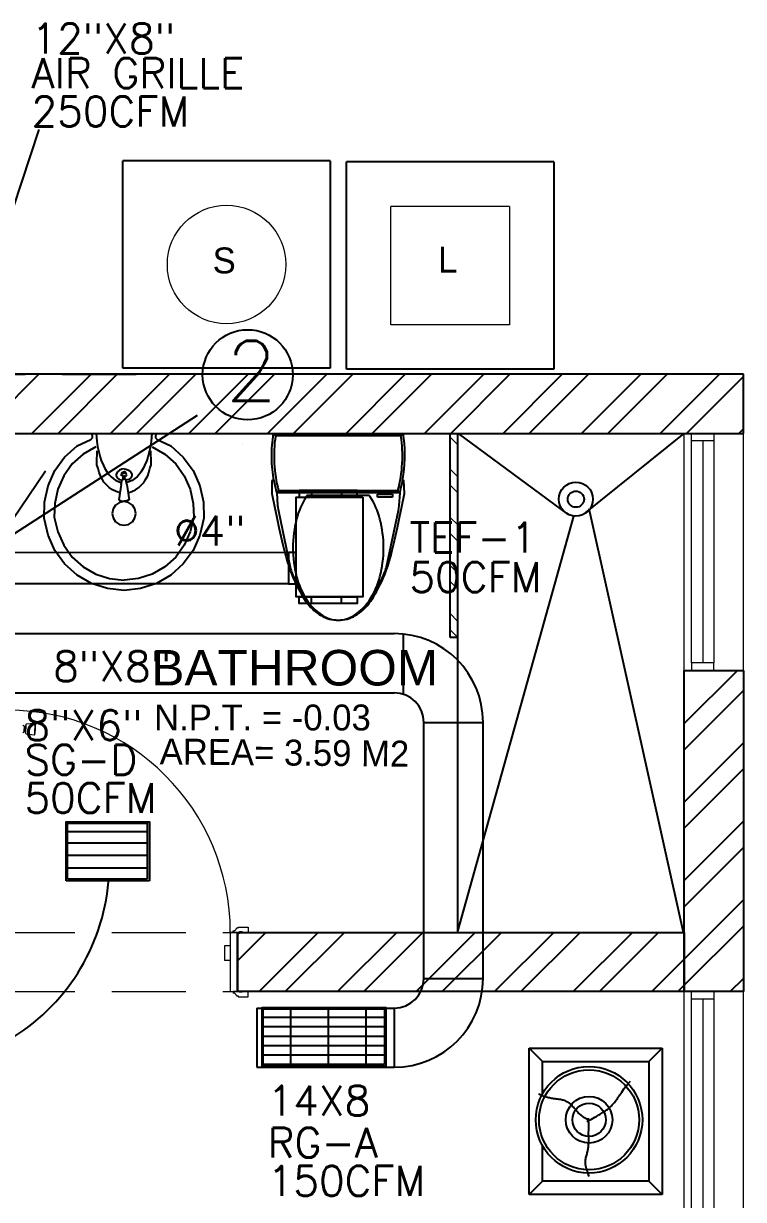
# Model space of a CAD drawing. Header units: millimetres. Extents: x 1605 to 1638, y 1273 to 1481.
# Drawn here: x 1616.331 to 1618.762, y 1445.749 to 1449.721 of the extents above; entities that cross this region are included whole.
import ezdxf

# ---------------------------------------------------------------- set-up
doc = ezdxf.new("R2010")
doc.units = ezdxf.units.MM
doc.linetypes.add('AUDIT_D_060420121804-1', pattern=[0])
doc.linetypes.add('HIDDEN', pattern=[0.375, 0.25, -0.125])
for name, color, linetype in [('0.2', 2, 'AUDIT_D_060420121804-1'), ('AA', 7, 'Continuous'), ('EA-Escaleras y Ascensores', 9, 'Continuous'), ('Li-Proyecciones', 40, 'HIDDEN'), ('Mo-Aparatos Sanitarios', 9, 'Continuous'), ('Mu-0.20', 5, 'Continuous'), ('pandereta cristaL', 152, 'Continuous'), ('Pi-Exterior', 9, 'Continuous'), ('piso', 40, 'AUDIT_D_060420121804-1'), ('pisos', 1, 'Continuous'), ('TEXTOS', 2, 'Continuous'), ('TEXTS', 1, 'Continuous'), ('Tx-Espacio', 7, 'Continuous')]:
    doc.layers.add(name, color=color, linetype=linetype)
for name, color, linetype, lineweight in [('CARPINTERIA', 32, 'Continuous', 13), ('JAMBA', 1, 'HIDDEN', 15), ('muro bajo', 123, 'Continuous', 9), ('PUERTAS', 3, 'Continuous', 20), ('Ventanas', 3, 'Continuous', 13)]:
    doc.layers.add(name, color=color, linetype=linetype, lineweight=lineweight)
doc.layers.add('Ha-Muros 0.20', color=7, linetype='Continuous', true_color=0x8c8c8c)
doc.styles.add('CHICO', font='stylu.ttf')
doc.styles.add('GORDITA', font='swissek.ttf')
doc.styles.add('TEXTS', font='romans9.shx')
doc.linetypes.add('BATTING', pattern='A,0.00254,-2.54,[134,ltypeshp.shx,S=2.54,R=0,X=-2.54,Y=0],-5.08,[134,ltypeshp.shx,S=2.54,R=180,X=2.54,Y=0],-2.54', length=10.16254)

# ---------------------------------------------------------------- blocks, each defined once
blk = doc.blocks.new('A$Cec5ab6e8')
at = {"color": 9, "true_color": 0xc7c8ca}
for p, q in [((27.6409, 19.9702), (27.6399, 19.9774)), ((27.6424, 19.9801), (27.7471, 19.9801)), ((27.6535, 19.9801), (27.6555, 19.9535)), ((27.7471, 19.9801), (27.8518, 19.9801)), ((27.8406, 19.9801), (27.8386, 19.9535)), ((27.8543, 19.9774), (27.8533, 19.9702)), ((28.246, 19.9302), (28.2515, 19.9799)), ((28.2587, 19.9715), (28.2515, 19.9799)), ((28.2515, 19.9799), (28.6893, 19.9799)), ((28.6893, 19.9799), (28.6821, 19.9715)), ((27.5467, 19.9001), (27.5886, 19.9378)), ((27.5886, 19.9378), (27.635, 19.96)), ((27.635, 19.96), (27.6402, 19.9656)), ((27.6402, 19.9656), (27.6409, 19.9702)), ((27.6555, 19.9535), (27.6581, 19.9355)), ((27.8386, 19.9535), (27.8361, 19.9355)), ((27.8533, 19.9702), (27.854, 19.9656)), ((27.854, 19.9656), (27.8592, 19.96)), ((27.8592, 19.96), (27.9056, 19.9378)), ((27.9056, 19.9378), (27.9474, 19.9001)), ((28.6821, 19.9715), (28.2587, 19.9715)), ((27.5136, 19.8545), (27.5467, 19.9001)), ((27.609, 19.9098), (27.5725, 19.8769)), ((27.6522, 19.9347), (27.609, 19.9098)), ((27.6555, 19.8886), (27.6565, 19.9139)), ((27.6565, 19.9139), (27.6565, 19.9217)), ((27.6581, 19.9355), (27.6617, 19.9175)), ((27.6617, 19.9175), (27.6664, 19.9005)), ((27.6664, 19.9005), (27.6704, 19.8887)), ((27.8278, 19.9005), (27.8238, 19.8887)), ((27.8324, 19.9175), (27.8278, 19.9005)), ((27.8361, 19.9355), (27.8324, 19.9175)), ((27.8377, 19.9139), (27.8377, 19.9217)), ((27.8386, 19.8886), (27.8377, 19.9139)), ((27.8419, 19.9347), (27.8852, 19.9098)), ((27.8852, 19.9098), (27.9217, 19.8769)), ((27.9474, 19.9001), (27.9806, 19.8545)), ((28.246, 19.8786), (28.246, 19.9302)), ((27.5725, 19.8769), (27.5437, 19.8372)), ((27.6555, 19.874), (27.6555, 19.8886)), ((27.6594, 19.8613), (27.6555, 19.874)), ((27.6633, 19.8477), (27.6594, 19.8613)), ((27.6704, 19.8887), (27.6775, 19.8718)), ((27.6775, 19.8718), (27.6827, 19.8617)), ((27.6827, 19.8617), (27.6902, 19.8496)), ((27.7395, 19.8593), (27.7315, 19.8555)), ((27.7471, 19.8603), (27.7395, 19.8593)), ((27.7471, 19.8603), (27.7547, 19.8593)), ((27.7547, 19.8593), (27.7627, 19.8555)), ((27.8115, 19.8617), (27.8039, 19.8496)), ((27.8167, 19.8718), (27.8115, 19.8617)), ((27.8238, 19.8887), (27.8167, 19.8718)), ((27.8309, 19.8477), (27.8348, 19.8613)), ((27.8348, 19.8613), (27.8386, 19.874)), ((27.8386, 19.874), (27.8386, 19.8886)), ((27.9217, 19.8769), (27.9505, 19.8372)), ((28.2514, 19.8296), (28.246, 19.8786)), ((27.4907, 19.803), (27.5136, 19.8545)), ((27.5437, 19.8372), (27.5237, 19.7923)), ((27.6672, 19.837), (27.6633, 19.8477)), ((27.674, 19.8244), (27.6672, 19.837)), ((27.6788, 19.8156), (27.674, 19.8244)), ((27.6902, 19.8496), (27.6961, 19.8417)), ((27.6961, 19.8417), (27.7032, 19.8339)), ((27.7032, 19.8339), (27.7102, 19.8275)), ((27.7102, 19.8275), (27.7194, 19.8212)), ((27.7194, 19.8212), (27.7339, 19.815)), ((27.7256, 19.8503), (27.7207, 19.8423)), ((27.7207, 19.8423), (27.7207, 19.8367)), ((27.7207, 19.8367), (27.7245, 19.8297)), ((27.7245, 19.8297), (27.7304, 19.8248)), ((27.7315, 19.8555), (27.7256, 19.8503)), ((27.7304, 19.8248), (27.7406, 19.822)), ((27.7377, 19.8409), (27.7398, 19.8433)), ((27.7384, 19.8381), (27.7377, 19.8409)), ((27.7377, 19.8078), (27.7412, 19.8248)), ((27.744, 19.836), (27.7384, 19.8381)), ((27.7398, 19.8471), (27.743, 19.8503)), ((27.7398, 19.8433), (27.7398, 19.8471)), ((27.7398, 19.8433), (27.7443, 19.8464)), ((27.7412, 19.8248), (27.7443, 19.8255)), ((27.743, 19.8503), (27.7471, 19.8503)), ((27.744, 19.836), (27.7471, 19.836)), ((27.744, 19.8255), (27.744, 19.836)), ((27.7443, 19.8464), (27.7471, 19.8464)), ((27.7443, 19.8255), (27.7471, 19.8255)), ((27.7512, 19.8503), (27.7471, 19.8503)), ((27.7498, 19.8464), (27.7471, 19.8464)), ((27.7502, 19.836), (27.7471, 19.836)), ((27.7498, 19.8255), (27.7471, 19.8255)), ((27.7543, 19.8433), (27.7498, 19.8464)), ((27.753, 19.8248), (27.7498, 19.8255)), ((27.7502, 19.836), (27.7557, 19.8381)), ((27.7502, 19.8255), (27.7502, 19.836)), ((27.7543, 19.8471), (27.7512, 19.8503)), ((27.7564, 19.8078), (27.753, 19.8248)), ((27.7637, 19.8248), (27.7535, 19.822)), ((27.7543, 19.8433), (27.7543, 19.8471)), ((27.7564, 19.8409), (27.7543, 19.8433)), ((27.7557, 19.8381), (27.7564, 19.8409)), ((27.7748, 19.8212), (27.7602, 19.815)), ((27.7627, 19.8555), (27.7686, 19.8503)), ((27.7696, 19.8297), (27.7637, 19.8248)), ((27.7686, 19.8503), (27.7735, 19.8423)), ((27.7735, 19.8367), (27.7696, 19.8297)), ((27.7735, 19.8423), (27.7735, 19.8367)), ((27.784, 19.8275), (27.7748, 19.8212)), ((27.791, 19.8339), (27.784, 19.8275)), ((27.7981, 19.8417), (27.791, 19.8339)), ((27.8039, 19.8496), (27.7981, 19.8417)), ((27.8153, 19.8156), (27.8202, 19.8244)), ((27.8202, 19.8244), (27.827, 19.837)), ((27.827, 19.837), (27.8309, 19.8477)), ((27.9505, 19.8372), (27.9705, 19.7923)), ((27.9806, 19.8545), (28.0035, 19.803)), ((28.2465, 19.8209), (28.2462, 19.7769)), ((28.2527, 19.8221), (28.2465, 19.8209)), ((28.2627, 19.7792), (28.2514, 19.8296)), ((28.6881, 19.8221), (28.6919, 19.8214)), ((28.6946, 19.7769), (28.6919, 19.8214)), ((27.479, 19.7479), (27.4907, 19.803)), ((27.5237, 19.7923), (27.5133, 19.7437)), ((27.6886, 19.8049), (27.6788, 19.8156)), ((27.6973, 19.7971), (27.6886, 19.8049)), ((27.708, 19.7893), (27.6973, 19.7971)), ((27.7206, 19.7835), (27.708, 19.7893)), ((27.7333, 19.7796), (27.7206, 19.7835)), ((27.7377, 19.8078), (27.7301, 19.7559)), ((27.7336, 19.7796), (27.7333, 19.7796)), ((27.7339, 19.815), (27.739, 19.814)), ((27.7602, 19.815), (27.7552, 19.814)), ((27.7564, 19.8078), (27.7641, 19.7559)), ((27.7606, 19.7796), (27.7609, 19.7796)), ((27.7609, 19.7796), (27.7735, 19.7835)), ((27.7735, 19.7835), (27.7862, 19.7893)), ((27.7862, 19.7893), (27.7969, 19.7971)), ((27.7969, 19.7971), (27.8056, 19.8049)), ((27.8056, 19.8049), (27.8153, 19.8156)), ((27.9705, 19.7923), (27.9808, 19.7437)), ((28.0035, 19.803), (28.0152, 19.7479)), ((28.2627, 19.7792), (28.2691, 19.7875)), ((28.2627, 19.7792), (28.2654, 19.7372)), ((28.6781, 19.7792), (28.2627, 19.7792)), ((28.2691, 19.7875), (28.6718, 19.7875)), ((28.6718, 19.7875), (28.6781, 19.7792)), ((28.6781, 19.7792), (28.6754, 19.7372)), ((27.4771, 19.6934), (27.479, 19.7479)), ((27.5133, 19.7437), (27.5117, 19.6969)), ((27.7188, 19.7384), (27.7101, 19.7255)), ((27.7318, 19.7471), (27.7188, 19.7384)), ((27.7301, 19.7559), (27.7377, 19.7528)), ((27.7471, 19.7502), (27.7318, 19.7471)), ((27.7377, 19.7528), (27.7471, 19.7517)), ((27.7564, 19.7528), (27.7471, 19.7517)), ((27.7624, 19.7471), (27.7471, 19.7502)), ((27.7641, 19.7559), (27.7564, 19.7528)), ((27.7754, 19.7384), (27.7624, 19.7471)), ((27.7841, 19.7255), (27.7754, 19.7384)), ((27.9808, 19.7437), (27.9825, 19.6969)), ((28.0152, 19.7479), (28.0171, 19.6934)), ((28.2462, 19.7769), (28.2552, 19.7337)), ((28.5762, 19.77), (28.3646, 19.77)), ((28.6033, 19.7652), (28.6033, 19.7745)), ((28.6033, 19.7745), (28.6535, 19.7745)), ((28.6535, 19.7652), (28.6033, 19.7652)), ((28.6535, 19.7745), (28.6535, 19.7652)), ((28.6856, 19.7337), (28.6946, 19.7769)), ((27.7101, 19.7255), (27.707, 19.7101)), ((27.707, 19.7101), (27.7101, 19.6948)), ((27.7871, 19.7101), (27.7841, 19.7255)), ((27.7841, 19.6948), (27.7871, 19.7101)), ((28.2552, 19.7337), (28.2633, 19.6957)), ((28.2654, 19.7372), (28.2686, 19.7189)), ((28.2686, 19.7189), (28.3084, 19.5285)), ((28.6723, 19.7189), (28.6324, 19.5285)), ((28.6754, 19.7372), (28.6723, 19.7189)), ((28.6776, 19.6957), (28.6856, 19.7337)), ((27.4907, 19.6364), (27.4771, 19.6934)), ((27.5117, 19.6969), (27.5235, 19.6475)), ((27.7101, 19.6948), (27.7188, 19.6818)), ((27.7188, 19.6818), (27.7318, 19.6731)), ((27.7318, 19.6731), (27.7471, 19.6701)), ((27.7471, 19.6701), (27.7624, 19.6731)), ((27.7624, 19.6731), (27.7754, 19.6818)), ((27.7754, 19.6818), (27.7841, 19.6948)), ((27.9825, 19.6969), (27.9707, 19.6475)), ((28.0171, 19.6934), (28.0035, 19.6364)), ((28.2633, 19.6957), (28.2704, 19.6625)), ((28.2704, 19.6625), (28.2768, 19.6334)), ((28.664, 19.6334), (28.6704, 19.6625)), ((28.6704, 19.6625), (28.6776, 19.6957)), ((27.5136, 19.5849), (27.4907, 19.6364)), ((27.5235, 19.6475), (27.5437, 19.6023)), ((27.9707, 19.6475), (27.9505, 19.6023)), ((28.0035, 19.6364), (27.9806, 19.5849)), ((28.2768, 19.6334), (28.2826, 19.6079)), ((28.6582, 19.6079), (28.664, 19.6334)), ((27.5467, 19.5393), (27.5136, 19.5849)), ((27.5437, 19.6023), (27.5725, 19.5625)), ((27.9505, 19.6023), (27.9217, 19.5625)), ((27.9806, 19.5849), (27.9474, 19.5393)), ((28.2826, 19.6079), (28.288, 19.5855)), ((28.288, 19.5855), (28.2932, 19.5657)), ((28.6476, 19.5657), (28.6528, 19.5855)), ((28.6528, 19.5855), (28.6582, 19.6079)), ((27.5886, 19.5016), (27.5467, 19.5393)), ((27.5725, 19.5625), (27.609, 19.5297)), ((27.9217, 19.5625), (27.8852, 19.5297)), ((27.9474, 19.5393), (27.9056, 19.5016)), ((28.2932, 19.5657), (28.2982, 19.548)), ((28.2982, 19.548), (28.2982, 19.548)), ((28.2982, 19.548), (28.3033, 19.5318)), ((28.6375, 19.5318), (28.6426, 19.548)), ((28.6426, 19.548), (28.6476, 19.5657)), ((28.6426, 19.548), (28.6426, 19.548)), ((27.6374, 19.4734), (27.5886, 19.5016)), ((27.609, 19.5297), (27.6515, 19.5051)), ((27.6515, 19.5051), (27.6982, 19.49)), ((27.8426, 19.5051), (27.7959, 19.49)), ((27.8852, 19.5297), (27.8426, 19.5051)), ((27.9056, 19.5016), (27.8567, 19.4734)), ((28.3033, 19.5318), (28.3085, 19.5171)), ((28.3085, 19.5171), (28.3136, 19.5036)), ((28.3136, 19.5036), (28.3186, 19.4914)), ((28.6222, 19.4914), (28.6272, 19.5036)), ((28.6272, 19.5036), (28.6323, 19.5171)), ((28.6323, 19.5171), (28.6375, 19.5318)), ((27.691, 19.456), (27.6374, 19.4734)), ((27.6982, 19.49), (27.7471, 19.4848)), ((27.7959, 19.49), (27.7471, 19.4848)), ((27.8567, 19.4734), (27.8031, 19.456)), ((28.3186, 19.4914), (28.3236, 19.4803)), ((28.3236, 19.4803), (28.3284, 19.4702)), ((28.3248, 19.4868), (28.3446, 19.454)), ((28.3284, 19.4702), (28.333, 19.461)), ((28.333, 19.461), (28.3373, 19.4526)), ((28.616, 19.4868), (28.5962, 19.454)), ((28.6035, 19.4526), (28.6078, 19.461)), ((28.6078, 19.461), (28.6124, 19.4702)), ((28.6124, 19.4702), (28.6172, 19.4803)), ((28.6172, 19.4803), (28.6222, 19.4914)), ((27.7471, 19.4501), (27.691, 19.456)), ((27.8031, 19.456), (27.7471, 19.4501)), ((28.3373, 19.4526), (28.3373, 19.4526)), ((28.3373, 19.4526), (28.3414, 19.445)), ((28.3414, 19.445), (28.3453, 19.4379)), ((28.3453, 19.4379), (28.3491, 19.4314)), ((28.3491, 19.4314), (28.3528, 19.4252)), ((28.3528, 19.4252), (28.3566, 19.4195)), ((28.5842, 19.4195), (28.588, 19.4252)), ((28.588, 19.4252), (28.5917, 19.4313)), ((28.5917, 19.4313), (28.5955, 19.4379)), ((28.5955, 19.4379), (28.5994, 19.445)), ((28.5994, 19.445), (28.6035, 19.4526)), ((28.6035, 19.4526), (28.6035, 19.4526)), ((28.3566, 19.4195), (28.3604, 19.4139)), ((28.3604, 19.4139), (28.3644, 19.4086)), ((28.3644, 19.4086), (28.3686, 19.4032)), ((28.3686, 19.4032), (28.3686, 19.4032)), ((28.3686, 19.4032), (28.3731, 19.3979)), ((28.3731, 19.3979), (28.3779, 19.3926)), ((28.3779, 19.3926), (28.383, 19.3874)), ((28.383, 19.3874), (28.3884, 19.3824)), ((28.3884, 19.3824), (28.3941, 19.3775)), ((28.5467, 19.3775), (28.5524, 19.3824)), ((28.5524, 19.3824), (28.5578, 19.3874)), ((28.5578, 19.3874), (28.5629, 19.3926)), ((28.5629, 19.3926), (28.5677, 19.3979)), ((28.5677, 19.3979), (28.5722, 19.4032)), ((28.5722, 19.4032), (28.5764, 19.4086)), ((28.5722, 19.4032), (28.5722, 19.4032)), ((28.5764, 19.4086), (28.5804, 19.4139)), ((28.5804, 19.4139), (28.5842, 19.4195)), ((28.3941, 19.3775), (28.4, 19.3729)), ((28.4, 19.3729), (28.4062, 19.3686)), ((28.4062, 19.3686), (28.4127, 19.3647)), ((28.4127, 19.3647), (28.4127, 19.3647)), ((28.4127, 19.3647), (28.4193, 19.3612)), ((28.4193, 19.3612), (28.4262, 19.3581)), ((28.4262, 19.3581), (28.4333, 19.3555)), ((28.4333, 19.3555), (28.4406, 19.3534)), ((28.4406, 19.3534), (28.4479, 19.3517)), ((28.4479, 19.3517), (28.4554, 19.3505)), ((28.4554, 19.3505), (28.4629, 19.3497)), ((28.4629, 19.3497), (28.4704, 19.3495)), ((28.4704, 19.3495), (28.4779, 19.3497)), ((28.4704, 19.3495), (28.4704, 19.3495)), ((28.4779, 19.3497), (28.4854, 19.3505)), ((28.4854, 19.3505), (28.4929, 19.3517)), ((28.4929, 19.3517), (28.5002, 19.3534)), ((28.5002, 19.3534), (28.5075, 19.3555)), ((28.5075, 19.3555), (28.5146, 19.3581)), ((28.5146, 19.3581), (28.5215, 19.3612)), ((28.5215, 19.3612), (28.5281, 19.3647)), ((28.5281, 19.3647), (28.5346, 19.3686)), ((28.5281, 19.3647), (28.5281, 19.3647)), ((28.5346, 19.3686), (28.5408, 19.3729)), ((28.5408, 19.3729), (28.5467, 19.3775)), ((29.1146, 17.4095, 0), (29.1146, 17.9045, 0)), ((29.1146, 17.9045, 0), (29.5646, 17.9045, 0)), ((29.1146, 17.9045, 0), (29.1596, 17.8595, 0)), ((29.5646, 17.9045, 0), (29.5196, 17.8595, 0)), ((29.5646, 17.9045, 0), (29.5646, 17.4095, 0)), ((29.1596, 17.7492, 0), (29.1596, 17.8595, 0)), ((29.1596, 17.8595, 0), (29.5196, 17.8595, 0)), ((29.5196, 17.8595, 0), (29.5196, 17.4545, 0)), ((29.4503, 17.7856, 0), (29.4567, 17.793, 0)), ((29.4244, 17.7509, 0), (29.4276, 17.7557, 0)), ((29.4276, 17.7557, 0), (29.4312, 17.7608, 0)), ((29.4312, 17.7608, 0), (29.4352, 17.7663, 0)), ((29.4352, 17.7663, 0), (29.4396, 17.7723, 0)), ((29.4396, 17.7723, 0), (29.4447, 17.7787, 0)), ((29.4447, 17.7787, 0), (29.4503, 17.7856, 0)), ((29.1503, 17.7481, 0), (29.1474, 17.7501, 0)), ((29.1536, 17.7462, 0), (29.1503, 17.7481, 0)), ((29.1571, 17.7444, 0), (29.1536, 17.7462, 0)), ((29.1609, 17.7428, 0), (29.1571, 17.7444, 0)), ((29.1649, 17.7413, 0), (29.1609, 17.7428, 0)), ((29.1689, 17.74, 0), (29.1649, 17.7413, 0)), ((29.1729, 17.7388, 0), (29.1689, 17.74, 0)), ((29.1767, 17.7377, 0), (29.1729, 17.7388, 0)), ((29.1804, 17.7367, 0), (29.1767, 17.7377, 0)), ((29.1839, 17.7359, 0), (29.1804, 17.7367, 0)), ((29.1873, 17.7352, 0), (29.1839, 17.7359, 0)), ((29.1906, 17.7345, 0), (29.1873, 17.7352, 0)), ((29.1938, 17.734, 0), (29.1906, 17.7345, 0)), ((29.1969, 17.7335, 0), (29.1938, 17.734, 0)), ((29.1999, 17.733, 0), (29.1969, 17.7335, 0)), ((29.203, 17.7326, 0), (29.1999, 17.733, 0)), ((29.206, 17.7323, 0), (29.203, 17.7326, 0)), ((29.209, 17.7319, 0), (29.206, 17.7323, 0)), ((29.212, 17.7316, 0), (29.209, 17.7319, 0)), ((29.2151, 17.7312, 0), (29.212, 17.7316, 0)), ((29.2181, 17.7307, 0), (29.2151, 17.7312, 0)), ((29.2211, 17.7302, 0), (29.2181, 17.7307, 0)), ((29.2242, 17.7296, 0), (29.2211, 17.7302, 0)), ((29.2272, 17.7289, 0), (29.2242, 17.7296, 0)), ((29.2302, 17.7281, 0), (29.2272, 17.7289, 0)), ((29.2332, 17.7272, 0), (29.2302, 17.7281, 0)), ((29.2362, 17.7261, 0), (29.2332, 17.7272, 0)), ((29.2392, 17.7248, 0), (29.2362, 17.7261, 0)), ((29.2422, 17.7233, 0), (29.2392, 17.7248, 0)), ((29.2451, 17.7217, 0), (29.2422, 17.7233, 0)), ((29.2479, 17.7199, 0), (29.2451, 17.7217, 0)), ((29.2507, 17.7179, 0), (29.2479, 17.7199, 0)), ((29.2535, 17.7156, 0), (29.2507, 17.7179, 0)), ((29.2562, 17.7131, 0), (29.2535, 17.7156, 0)), ((29.2589, 17.7104, 0), (29.2562, 17.7131, 0)), ((29.393, 17.7095, 0), (29.3955, 17.7122, 0)), ((29.3955, 17.7122, 0), (29.398, 17.715, 0)), ((29.398, 17.715, 0), (29.4005, 17.718, 0)), ((29.4005, 17.718, 0), (29.403, 17.721, 0)), ((29.403, 17.721, 0), (29.4054, 17.7241, 0)), ((29.4054, 17.7241, 0), (29.4079, 17.7274, 0)), ((29.4079, 17.7274, 0), (29.4105, 17.7308, 0)), ((29.4105, 17.7308, 0), (29.413, 17.7344, 0)), ((29.413, 17.7344, 0), (29.4157, 17.7382, 0)), ((29.4157, 17.7382, 0), (29.4185, 17.7422, 0)), ((29.4185, 17.7422, 0), (29.4214, 17.7464, 0)), ((29.4214, 17.7464, 0), (29.4244, 17.7509, 0)), ((29.2617, 17.7076, 0), (29.2589, 17.7104, 0)), ((29.2645, 17.7045, 0), (29.2617, 17.7076, 0)), ((29.2675, 17.7012, 0), (29.2645, 17.7045, 0)), ((29.2705, 17.6977, 0), (29.2675, 17.7012, 0)), ((29.2738, 17.694, 0), (29.2705, 17.6977, 0)), ((29.2772, 17.6901, 0), (29.2738, 17.694, 0)), ((29.281, 17.6861, 0), (29.2772, 17.6901, 0)), ((29.2853, 17.6819, 0), (29.281, 17.6861, 0)), ((29.2902, 17.6776, 0), (29.2853, 17.6819, 0)), ((29.2957, 17.6732, 0), (29.2902, 17.6776, 0)), ((29.3021, 17.6687, 0), (29.2957, 17.6732, 0)), ((29.3371, 17.6708, 0), (29.342, 17.6737, 0)), ((29.342, 17.6737, 0), (29.3465, 17.6764, 0)), ((29.3465, 17.6764, 0), (29.3506, 17.6789, 0)), ((29.3506, 17.6789, 0), (29.3544, 17.6813, 0)), ((29.3544, 17.6813, 0), (29.3581, 17.6835, 0)), ((29.3581, 17.6835, 0), (29.3615, 17.6856, 0)), ((29.3615, 17.6856, 0), (29.3648, 17.6875, 0)), ((29.3648, 17.6875, 0), (29.368, 17.6895, 0)), ((29.368, 17.6895, 0), (29.3711, 17.6914, 0)), ((29.3711, 17.6914, 0), (29.3741, 17.6934, 0)), ((29.3741, 17.6934, 0), (29.3769, 17.6954, 0)), ((29.3769, 17.6954, 0), (29.3797, 17.6974, 0)), ((29.3797, 17.6974, 0), (29.3825, 17.6996, 0)), ((29.3825, 17.6996, 0), (29.3852, 17.7019, 0)), ((29.3852, 17.7019, 0), (29.3878, 17.7043, 0)), ((29.3878, 17.7043, 0), (29.3904, 17.7069, 0)), ((29.3904, 17.7069, 0), (29.393, 17.7095, 0)), ((29.3095, 17.6642, 0), (29.3021, 17.6687, 0)), ((29.318, 17.6597, 0), (29.3095, 17.6642, 0)), ((29.3103, 17.6567, 0), (29.3182, 17.6606, 0)), ((29.314, 17.6677, 0), (29.3146, 17.6592, 0)), ((29.3146, 17.6592, 0), (29.315, 17.6517, 0)), ((29.315, 17.6517, 0), (29.3152, 17.6451, 0)), ((29.3152, 17.6339, 0), (29.315, 17.6292, 0)), ((29.3152, 17.6451, 0), (29.3152, 17.6392, 0)), ((29.3152, 17.6392, 0), (29.3152, 17.6339, 0)), ((29.3182, 17.6606, 0), (29.3253, 17.6643, 0)), ((29.3253, 17.6643, 0), (29.3315, 17.6677, 0)), ((29.3315, 17.6677, 0), (29.3371, 17.6708, 0)), ((29.3149, 17.6248, 0), (29.3148, 17.6207, 0)), ((29.3148, 17.6207, 0), (29.3148, 17.6167, 0)), ((29.3148, 17.6167, 0), (29.3148, 17.6128, 0)), ((29.3148, 17.6128, 0), (29.3149, 17.6091, 0)), ((29.315, 17.6292, 0), (29.3149, 17.6248, 0)), ((29.3149, 17.6091, 0), (29.315, 17.6055, 0)), ((29.315, 17.6055, 0), (29.3151, 17.6019, 0)), ((29.3151, 17.6019, 0), (29.3152, 17.5985, 0)), ((29.3152, 17.5985, 0), (29.3153, 17.5951, 0)), ((29.3153, 17.5951, 0), (29.3153, 17.5918, 0)), ((29.1596, 17.4545, 0), (29.1596, 17.5752, 0)), ((29.3108, 17.5537, 0), (29.3101, 17.5505, 0)), ((29.3115, 17.557, 0), (29.3108, 17.5537, 0)), ((29.3122, 17.5602, 0), (29.3115, 17.557, 0)), ((29.3128, 17.5634, 0), (29.3122, 17.5602, 0)), ((29.3133, 17.5665, 0), (29.3128, 17.5634, 0)), ((29.3138, 17.5697, 0), (29.3133, 17.5665, 0)), ((29.3142, 17.5728, 0), (29.3138, 17.5697, 0)), ((29.3145, 17.5759, 0), (29.3142, 17.5728, 0)), ((29.3148, 17.579, 0), (29.3145, 17.5759, 0)), ((29.315, 17.5822, 0), (29.3148, 17.579, 0)), ((29.3152, 17.5853, 0), (29.315, 17.5822, 0)), ((29.3153, 17.5885, 0), (29.3152, 17.5853, 0)), ((29.3153, 17.5918, 0), (29.3153, 17.5885, 0)), ((29.3039, 17.5236, 0), (29.3037, 17.5198, 0)), ((29.3037, 17.5198, 0), (29.3038, 17.5159, 0)), ((29.3038, 17.5159, 0), (29.3042, 17.5117, 0)), ((29.3044, 17.5272, 0), (29.3039, 17.5236, 0)), ((29.305, 17.5307, 0), (29.3044, 17.5272, 0)), ((29.3058, 17.534, 0), (29.305, 17.5307, 0)), ((29.3067, 17.5374, 0), (29.3058, 17.534, 0)), ((29.3076, 17.5406, 0), (29.3067, 17.5374, 0)), ((29.3084, 17.5439, 0), (29.3076, 17.5406, 0)), ((29.3093, 17.5472, 0), (29.3084, 17.5439, 0)), ((29.3101, 17.5505, 0), (29.3093, 17.5472, 0)), ((29.3042, 17.5117, 0), (29.305, 17.5073, 0)), ((29.305, 17.5073, 0), (29.3062, 17.5027, 0)), ((29.3062, 17.5027, 0), (29.3077, 17.4978, 0)), ((29.3077, 17.4978, 0), (29.3093, 17.4928, 0)), ((29.3093, 17.4928, 0), (29.3111, 17.4875, 0)), ((29.3111, 17.4875, 0), (29.313, 17.4821, 0)), ((29.313, 17.4821, 0), (29.3148, 17.4766, 0)), ((29.3148, 17.4766, 0), (29.3166, 17.471, 0)), ((29.1596, 17.4545, 0), (29.1146, 17.4095, 0)), ((29.5196, 17.4545, 0), (29.1596, 17.4545, 0)), ((29.5646, 17.4095, 0), (29.5196, 17.4545, 0)), ((29.5646, 17.4095, 0), (29.1146, 17.4095, 0))]:
    blk.add_line(p, q, dxfattribs=at)
for radius in [0.18, 0.1688, 0.0788, 0.0563]:
    blk.add_circle((29.3172, 17.6622, 0), radius, dxfattribs=at)
for centre, radius, start, end in [((27.6424, 19.9776), 0.0025, 90, 184.6616), ((27.8518, 19.9776), 0.0025, 355.3384, 90), ((28.2362, 19.9044), 0.4593, 352.2588, 9.461), ((28.7046, 19.9044), 0.451, 171.4355, 195.0188), ((28.2362, 19.9044), 0.451, 344.9786, 8.5619), ((28.2362, 19.9044), 0.4593, 344.1767, 352.2588), ((28.5891, 19.6237), 0.268, 147.8797, 165.423), ((28.5162, 19.6695), 0.1819, 146.4631, 147.8797), ((28.4246, 19.6695), 0.1819, 32.1177, 33.5343), ((28.3517, 19.6237), 0.268, 14.5744, 32.1177), ((28.7045, 19.5937), 0.3872, 165.4231, 179.9987), ((28.2363, 19.5937), 0.3872, 359.9987, 14.5744), ((28.7045, 19.5937), 0.3872, 179.9987, 194.5743), ((28.2363, 19.5937), 0.3872, 345.4231, 359.9987), ((28.4394, 19.5559), 0.1338, 191.8288, 211.0706), ((28.5014, 19.5559), 0.1338, 328.9268, 348.1686), ((28.5891, 19.5637), 0.268, 194.5744, 212.1177), ((28.3517, 19.5637), 0.268, 327.8797, 345.423), ((28.5162, 19.5179), 0.1819, 212.1177, 236.5808), ((28.4246, 19.5179), 0.1819, 303.4166, 327.8798), ((28.4704, 19.4486), 0.0988, 236.5808, 269.9987), ((28.4704, 19.4486), 0.0988, 269.9988, 303.4166)]:
    blk.add_arc(centre, radius, start, end, dxfattribs=at)
at = {"layer": '0.2', "color": 9, "linetype": 'Continuous', "true_color": 0xc7c8ca}
for p, q in [((27.7434, 20.2006), (27.7434, 20.9006)), ((28.4434, 20.9006), (27.7434, 20.9006)), ((28.4434, 20.9006), (28.4434, 20.2006)), ((28.4982, 20.1968), (28.4982, 20.8968)), ((29.1982, 20.8968), (28.4982, 20.8968)), ((29.1982, 20.8968), (29.1982, 20.1968)), ((28.4434, 20.2006), (27.7434, 20.2006)), ((29.1982, 20.1968), (28.4982, 20.1968))]:
    blk.add_line(p, q, dxfattribs=at)
at = {"layer": 'CARPINTERIA', "color": 9, "linetype": 'Continuous', "true_color": 0xc7c8ca}
for p, q in [((28.8744, 19.9414), (28.8484, 19.9675)), ((28.8743, 19.8332), (28.8484, 19.8591)), ((28.8742, 19.7791), (28.8483, 19.8049)), ((28.874, 19.6709), (28.8483, 19.6966)), ((28.8739, 19.6167), (28.8483, 19.6424)), ((28.8738, 19.5085), (28.8482, 19.5341)), ((28.8737, 19.4544), (28.8482, 19.4799)), ((28.8735, 19.3462), (28.8481, 19.3715)), ((28.8734, 19.292), (28.8481, 19.3174))]:
    blk.add_line(p, q, dxfattribs=at)
at = {"layer": 'Defpoints', "color": 9, "true_color": 0xc7c8ca}
for p, q in [((29.8386, 20.18), (17.0386, 20.18)), ((29.8386, 20.1798), (29.8386, 20.18))]:
    blk.add_line(p, q, dxfattribs=at)
at = {"layer": 'EA-Escaleras y Ascensores', "color": 9, "true_color": 0xc7c8ca, "extrusion": (-5.12573e-07, -2.61482e-07, 1)}
blk.add_line((29.6886, 20.18, 0), (29.6886, 20.1799, 0), dxfattribs=at)
at = {"layer": 'Ha-Muros 0.20', "color": 9, "linetype": 'Continuous', "true_color": 0xc7c8ca}
for p, q in [((27.2593, 19.9799, 0), (27.4593, 20.1799, 0)), ((27.436, 19.9799, 0), (27.636, 20.1799, 0)), ((27.5244, 19.9799, 0), (27.7244, 20.1799, 0)), ((27.7012, 19.9799, 0), (27.9012, 20.1799, 0)), ((27.7896, 19.9799, 0), (27.9896, 20.1799, 0)), ((27.9664, 19.9799, 0), (28.1664, 20.1799, 0)), ((28.0547, 19.9799, 0), (28.2547, 20.1799, 0)), ((28.2315, 19.9799, 0), (28.4315, 20.1799, 0)), ((28.3199, 19.9799, 0), (28.5199, 20.1799, 0)), ((28.4967, 19.9799, 0), (28.6967, 20.1799, 0)), ((28.5851, 19.9799, 0), (28.7851, 20.1799, 0)), ((28.7619, 19.9799, 0), (28.9619, 20.1799, 0)), ((28.8502, 19.9799, 0), (29.0502, 20.1799, 0)), ((29.027, 19.9799, 0), (29.227, 20.1799, 0)), ((29.1154, 19.9799, 0), (29.3154, 20.1799, 0)), ((29.2922, 19.9799, 0), (29.4922, 20.1799, 0)), ((29.3806, 19.9799, 0), (29.5806, 20.1799, 0)), ((29.5574, 19.9799, 0), (29.7574, 20.1799, 0)), ((29.6457, 19.9799, 0), (29.8386, 20.1728, 0)), ((29.8225, 19.9799, 0), (29.8386, 19.996, 0)), ((28.1462, 19.9454, 0), (28.1462, 19.9454, 0)), ((29.6386, 19.0005, 0), (29.818, 19.1799, 0)), ((29.6386, 19.1773, 0), (29.6412, 19.1799, 0)), ((29.6386, 18.9121, 0), (29.8386, 19.1121, 0)), ((29.6386, 18.7353, 0), (29.8386, 18.9353, 0)), ((29.6386, 18.6469, 0), (29.8386, 18.8469, 0)), ((29.6386, 18.4702, 0), (29.8386, 18.6702, 0)), ((29.6386, 18.3818, 0), (29.8386, 18.5818, 0)), ((29.6386, 18.205, 0), (29.8386, 18.405, 0)), ((29.6386, 18.1166, 0), (29.8386, 18.3166, 0)), ((28.1302, 18.2876, 0), (28.1377, 18.2951, 0)), ((28.1302, 18.1992, 0), (28.2261, 18.2951, 0)), ((28.2029, 18.0951, 0), (28.4029, 18.2951, 0)), ((28.2913, 18.0951, 0), (28.4913, 18.2951, 0)), ((28.4681, 18.0951, 0), (28.6681, 18.2951, 0)), ((28.5565, 18.0951, 0), (28.7565, 18.2951, 0)), ((28.7332, 18.0951, 0), (28.9332, 18.2951, 0)), ((28.8216, 18.0951, 0), (29.0216, 18.2951, 0)), ((28.9984, 18.0951, 0), (29.1984, 18.2951, 0)), ((29.0868, 18.0951, 0), (29.2868, 18.2951, 0)), ((29.2636, 18.0951, 0), (29.4636, 18.2951, 0)), ((29.352, 18.0951, 0), (29.552, 18.2951, 0)), ((29.5287, 18.0951, 0), (29.6386, 18.205, 0)), ((29.6171, 18.0951, 0), (29.6386, 18.1166, 0)), ((29.7939, 18.0951, 0), (29.8386, 18.1398, 0))]:
    blk.add_line(p, q, dxfattribs=at)
at = {"layer": 'JAMBA', "color": 9, "true_color": 0xc7c8ca}
for p, q in [((28.1326, 18.3098), (28.1326, 18.3126)), ((28.1326, 18.3126), (28.1659, 18.3126)), ((28.1659, 18.3126), (28.1659, 18.2951)), ((28.116, 18.2951), (28.116, 18.2999)), ((28.135, 18.2951), (28.116, 18.2951)), ((28.137, 18.2967), (28.135, 18.2951)), ((28.1456, 18.2967), (28.137, 18.2967)), ((28.1472, 18.2951), (28.1456, 18.2967)), ((28.1659, 18.2951), (28.1472, 18.2951)), ((28.135, 18.0951), (28.116, 18.0951)), ((28.116, 18.0951), (28.116, 18.0904)), ((28.1326, 18.0805), (28.1326, 18.0777)), ((28.1326, 18.0777), (28.1659, 18.0777)), ((28.137, 18.0936), (28.135, 18.0951)), ((28.1456, 18.0936), (28.137, 18.0936)), ((28.1472, 18.0951), (28.1456, 18.0936)), ((28.1659, 18.0951), (28.1472, 18.0951)), ((28.1659, 18.0777), (28.1659, 18.0951))]:
    blk.add_line(p, q, dxfattribs=at)
for centre, radius, start, end in [((28.1314, 18.3023), 0.00758, 80.864, 163.601), ((28.1158, 18.3099), 0.00997, 271.1065, 327.2849), ((28.1158, 18.0804), 0.00997, 32.7151, 88.8935), ((28.1314, 18.0879), 0.00758, 196.399, 279.136)]:
    blk.add_arc(centre, radius, start, end, dxfattribs=at)
at = {"layer": 'Li-Proyecciones', "color": 9, "true_color": 0xc7c8ca}
for p, q in [((17.0386, 20.1799), (27.812, 20.18)), ((17.0386, 20.1799, 0), (27.6274, 20.18, 0))]:
    blk.add_line(p, q, dxfattribs=at)
at = {"layer": 'Mo-Aparatos Sanitarios', "color": 9, "true_color": 0xc7c8ca}
blk.add_line((28.8734, 19.9801), (28.8734, 18.2951), dxfattribs=at)
at = {"layer": 'Mu-0.20', "color": 9, "true_color": 0xc7c8ca}
for p, q in [((29.8386, 20.1799), (25.1788, 20.1799)), ((29.8386, 19.9799), (29.8386, 20.1799)), ((25.1788, 19.9799), (29.8386, 19.9799)), ((29.6386, 18.0951), (29.6386, 19.1799)), ((29.6386, 19.1799), (29.8386, 19.1799)), ((29.8386, 19.1799), (29.8386, 18.0951)), ((28.1302, 18.0951), (28.1302, 18.2951)), ((28.1302, 18.2951), (29.6386, 18.2951)), ((29.6386, 18.2951), (29.6386, 18.0951)), ((29.6386, 18.0951), (28.1302, 18.0951)), ((29.8386, 18.0951), (29.6386, 18.0951))]:
    blk.add_line(p, q, dxfattribs=at)
at = {"layer": 'muro bajo', "color": 9, "true_color": 0xc7c8ca}
for p, q in [((29.6386, 19.1799), (29.6386, 19.9799)), ((29.8386, 19.1799), (29.8386, 19.9799)), ((29.6386, 17.2951), (29.6386, 18.0951)), ((29.8386, 17.2951), (29.8386, 18.0951))]:
    blk.add_line(p, q, dxfattribs=at)
at = {"layer": 'pandereta cristaL', "color": 9, "true_color": 0xc7c8ca}
for p, q in [((28.8481, 19.9801), (28.8734, 19.9801)), ((28.8481, 19.2913), (28.8481, 19.9801)), ((28.8734, 19.9801), (28.8734, 19.2913)), ((28.8734, 19.2913), (28.8481, 19.2913))]:
    blk.add_line(p, q, dxfattribs=at)
at = {"layer": 'Pi-Exterior', "color": 9, "true_color": 0xc7c8ca}
blk.add_line((29.8386, 20.1798, 0), (29.8386, 20.1798, 0), dxfattribs=at)
at = {"layer": 'piso', "color": 9, "lineweight": 0, "true_color": 0xc7c8ca}
for p, q in [((28.6482, 20.3468), (28.6482, 20.7468)), ((29.0482, 20.7468), (28.6482, 20.7468)), ((29.0482, 20.7468), (29.0482, 20.3468)), ((29.0482, 20.3468), (28.6482, 20.3468))]:
    blk.add_line(p, q, dxfattribs=at)
blk.add_circle((28.0934, 20.5506), 0.2, dxfattribs=at)
at = {"layer": 'pisos', "color": 9, "true_color": 0xc7c8ca}
for p, q in [((29.2458, 19.7073), (28.8764, 19.9799)), ((29.2998, 19.7073), (29.6386, 19.9799)), ((28.8734, 18.2951), (29.2656, 19.7009)), ((29.6357, 18.2951), (29.3174, 19.7259))]:
    blk.add_line(p, q, dxfattribs=at)
for radius in [0.0575, 0.0275]:
    blk.add_circle((29.2728, 19.7581), radius, dxfattribs=at)
at = {"layer": 'PUERTAS', "color": 9, "true_color": 0xc7c8ca}
for p, q in [((27.408, 18.9934), (27.4079, 18.9934)), ((27.4098, 18.9914), (27.4098, 18.9821)), ((27.4098, 18.991), (27.4138, 18.991)), ((27.4138, 18.9912), (27.4138, 18.9821)), ((27.416, 18.9932), (27.4158, 18.9932)), ((27.416, 18.9971), (27.416, 18.9821)), ((27.4178, 18.9991), (27.4438, 19.0018)), ((27.446, 18.9998), (27.446, 18.9821)), ((27.446, 18.9977), (27.447, 18.9977)), ((27.447, 18.9977), (27.447, 18.9821)), ((27.447, 18.9873), (27.4476, 18.9873)), ((27.4476, 18.9821), (27.4476, 18.9873)), ((27.408, 18.9708), (27.4079, 18.9708)), ((27.4098, 18.9728), (27.4098, 18.9821)), ((27.4098, 18.9732), (27.4138, 18.9732)), ((27.4138, 18.9729), (27.4138, 18.9821)), ((27.416, 18.9709), (27.4158, 18.9709)), ((27.416, 18.9671), (27.416, 18.9821)), ((27.4178, 18.9651), (27.4438, 18.9623)), ((27.446, 18.9643), (27.446, 18.9821)), ((27.446, 18.9665), (27.447, 18.9665)), ((27.447, 18.9665), (27.447, 18.9821)), ((27.447, 18.9768), (27.4476, 18.9768)), ((27.4476, 18.9821), (27.4476, 18.9768)), ((28.106, 18.2951), (28.106, 18.0951)), ((28.131, 18.2951), (28.106, 18.2951)), ((28.131, 18.2951), (28.131, 18.0951)), ((28.106, 18.2501), (28.086, 18.2501)), ((28.086, 18.2501), (28.086, 18.2001)), ((28.106, 18.2001), (28.086, 18.2001)), ((28.106, 18.0951), (28.131, 18.0951))]:
    blk.add_line(p, q, dxfattribs=at)
at = {"layer": 'PUERTAS', "color": 9, "linetype": 'HIDDEN', "true_color": 0xc7c8ca}
for p, q in [((27.331, 18.2951), (28.131, 18.2951)), ((27.331, 18.0951), (28.131, 18.0951))]:
    blk.add_line(p, q, dxfattribs=at)
at = {"layer": 'PUERTAS', "color": 9, "true_color": 0xc7c8ca}
for centre, radius, start, end in [((27.356, 18.2951), 0.75, 0, 90), ((27.408, 18.9954), 0.002, 180, 264.7428), ((27.4078, 18.9914), 0.002, 0, 84.7428), ((27.4158, 18.9912), 0.002, 90, 180), ((27.418, 18.9971), 0.002, 96.0764, 180), ((27.444, 18.9998), 0.002, 0, 96.0764), ((27.408, 18.9688), 0.002, 95.2572, 180), ((27.4078, 18.9728), 0.002, 275.2572, 0), ((27.4158, 18.9729), 0.002, 180, 270), ((27.418, 18.9671), 0.002, 180, 263.9236), ((27.444, 18.9643), 0.002, 263.9236, 0)]:
    blk.add_arc(centre, radius, start, end, dxfattribs=at)
at = {"layer": 'Ventanas', "color": 9, "true_color": 0xc7c8ca}
for p, q in [((29.6636, 19.9549), (29.6636, 19.9799)), ((29.6636, 19.9799), (29.7386, 19.9799)), ((29.7386, 19.9799), (29.7386, 19.9549)), ((29.7386, 19.9549), (29.6636, 19.9549)), ((29.6636, 19.2049), (29.6636, 19.9549)), ((29.7011, 19.9549), (29.7011, 19.2049)), ((29.7386, 19.9549), (29.7386, 19.2049)), ((29.7386, 19.2049), (29.6636, 19.2049)), ((29.6636, 19.2049), (29.6636, 19.1799)), ((29.7386, 19.1799), (29.7386, 19.2049)), ((29.6636, 19.1799), (29.7386, 19.1799)), ((29.6636, 18.0701), (29.6636, 18.0951)), ((29.6636, 18.0951), (29.7386, 18.0951)), ((29.7386, 18.0701), (29.6636, 18.0701)), ((29.6636, 17.3201), (29.6636, 18.0701)), ((29.7011, 18.0701), (29.7011, 17.3201)), ((29.7386, 18.0951), (29.7386, 18.0701)), ((29.7386, 18.0701), (29.7386, 17.3201))]:
    blk.add_line(p, q, dxfattribs=at)
at = {"layer": 'TEXTOS', "color": 9, "true_color": 0xc7c8ca, "style": 'CHICO'}
for s, p in [('S', (28.0464, 20.5206)), ('L', (28.8075, 20.5232))]:
    blk.add_text(s, height=0.0875, rotation=0, dxfattribs=at).set_placement(p)
at = {"layer": 'Tx-Espacio', "color": 9, "true_color": 0xc7c8ca}
for s, height, rotation, style, p in [('BATHROOM', 0.12, 0, 'GORDITA', (27.8394, 19.1289)), ('N.P.T. = -0.03', 0.087521, 360, 'CHICO', (27.8486, 18.9771)), ('AREA= 3.59 M2', 0.087521, 359.4623, 'CHICO', (27.8673, 18.8626))]:
    blk.add_text(s, height=height, rotation=rotation, dxfattribs=dict(at, style=style)).set_placement(p)
blk = doc.blocks.new('A$C30de51d2')
at = {"layer": 'AA', "color": 5}
for p, q in [((0.004, 0.1668), (0.2734, 0.1668)), ((0.004, 0.1289), (0.2734, 0.1289)), ((0.004, 0.0867), (0.2734, 0.0867)), ((0.004, 0.0444), (0.2734, 0.0444)), ((0.2815, 0), (0, 0)), ((0.004, 0.0065), (0.2734, 0.0065))]:
    blk.add_line(p, q, dxfattribs=at)
for points in [[(0, 0), (0, 0.1995), (0.2815, 0.1995), (0.2815, 0)], [(0.004, 0.0065), (0.004, 0.1948), (0.2734, 0.1948), (0.2734, 0.0065)]]:
    blk.add_lwpolyline(points, dxfattribs=at)
blk = doc.blocks.new('A$C5b3ca6d0')
at = {"layer": 'AA'}
h = blk.add_hatch(dxfattribs=at)
h.set_pattern_fill('GRATE', color=6, scale=0.04)
h.set_pattern_definition([(0, (-1630.790977, -1441.678545), (0, 0.03175), []), (90, (-1630.79098, -1441.67854), (-0.127, 8e-18), [])])
h.paths.add_polyline_path([(0.004, 0.0065), (0.4139, 0.0065), (0.4139, 0.1948), (0.004, 0.1948)])
at = {"layer": 'AA', "color": 6}
blk.add_line((0.004, 0.0065), (0.4139, 0.0065), dxfattribs=at)
blk.add_lwpolyline([(0.4176, 0), (0, 0), (0, 0.1995), (0.4176, 0.1995)], close=True, dxfattribs=at)
blk.add_lwpolyline([(0.004, 0.0065), (0.004, 0.1948), (0.4139, 0.1948), (0.4139, 0.0065)], dxfattribs=at)
blk = doc.blocks.new('A$Cbe45ca83')
at = {"layer": 'AA', "color": 116, "true_color": 0x136734}
for p, q in [((0, 0.0909), (0.0127, 0.0909)), ((0.2127, 0.0909), (0.2001, 0.0909)), ((0, 0.0347), (0.0127, 0.0347)), ((0.2127, 0.0347), (0.2001, 0.0347))]:
    blk.add_line(p, q, dxfattribs=at)
for points in [[(0.0127, 0.1206), (0, 0.1206), (0, 0.0113), (0.0127, 0.0113)], [(0.0127, 0.1313), (0.2001, 0.1313), (0.2001, 0.0059), (0.0127, 0.0059)], [(0.2001, 0.1206), (0.2127, 0.1206), (0.2127, 0.0113), (0.2001, 0.0113)], [(0.1754, 0.0059), (0.1169, 0.0059), (0.1169, -0.0082), (0.1754, -0.0082)]]:
    blk.add_lwpolyline(points, close=True, dxfattribs=at)

msp = doc.modelspace()

# ---------------------------------------------------------------- linework, layer by layer
at = {"layer": 'AA'}
for p, q in [((1616.14157, 1448.62865, -0.00001), (1616.38372, 1449.36311, -0.00001)), ((1616.9173, 1448.39673, -0.00001), (1616.2312, 1447.95309, -0.00001)), ((1616.2312, 1447.95309, -0.00001), (1616.40494, 1448.2104, -0.00001))]:
    msp.add_line(p, q, dxfattribs=at)
at = {"layer": 'AA', "color": 6}
for p, q in [((1615.50628, 1447.66068, -0.00001), (1617.58257, 1447.66068, -0.00001)), ((1617.61374, 1447.4557, -0.00001), (1617.61374, 1447.66068, -0.00001)), ((1615.50628, 1447.46068, -0.00001), (1617.58257, 1447.46068, -0.00001)), ((1617.68257, 1446.49602, -0.00001), (1617.68257, 1447.36068, -0.00001)), ((1617.68257, 1447.36068, -0.00001), (1617.88257, 1447.36068, -0.00001)), ((1617.88257, 1446.49602, -0.00001), (1617.88257, 1447.36068, -0.00001)), ((1617.68257, 1446.49602, -0.00001), (1617.88257, 1446.49602, -0.00001)), ((1617.11923, 1446.39602, -0.00001), (1617.11923, 1446.19602, -0.00001)), ((1617.11923, 1446.39602, -0.00001), (1617.58257, 1446.39602, -0.00001)), ((1617.58257, 1446.39602, -0.00001), (1617.58257, 1446.19852, -0.00001)), ((1617.11923, 1446.19602, -0.00001), (1617.58257, 1446.19602, -0.00001))]:
    msp.add_line(p, q, dxfattribs=at)
at = {"layer": 'AA', "color": 1, "elevation": -0.00001}
msp.add_lwpolyline([(1616.18306, 1447.93542), (1617.22626, 1447.93462), (1617.22626, 1447.82818), (1616.18306, 1447.82898)], dxfattribs=at)
at = {"layer": 'AA', "color": 0}
msp.add_circle((1617.08805, 1448.5347, -0.00001), 0.1521, dxfattribs=at)
at = {"layer": 'AA', "color": 6}
for centre, radius, start, end in [((1617.58257, 1447.36068, -0.00001), 0.3, 0, 90), ((1617.58257, 1447.36068, -0.00001), 0.1, 0, 90), ((1617.58257, 1446.49602, -0.00001), 0.3, 270, 0), ((1617.58257, 1446.49602, -0.00001), 0.1, 270, 0)]:
    msp.add_arc(centre, radius, start, end, dxfattribs=at)
at = {"layer": 'AA', "color": 5, "linetype": 'BATTING', "ltscale": 0.009}
msp.add_arc((1615.93029, 1446.88255, -0.00001), 0.69027, 245.85404, 355.03003, dxfattribs=at)

# ---------------------------------------------------------------- block references
msp.add_blockref('A$Cec5ab6e8', (1588.92328, 1428.35638, -0.00001))
at = {"layer": 'AA', "color": 3, "xscale": 1.79449870527128, "yscale": 1.79449870527128, "zscale": 1.79449870527128, "rotation": 270}
msp.add_blockref('A$Cbe45ca83', (1617.24104, 1448.14362, -0.00001), dxfattribs=at)
at = {"layer": 'AA', "color": 5}
for name, p in [('A$C30de51d2', (1616.47535, 1446.82543, -0.00001)), ('A$C5b3ca6d0', (1617.13642, 1446.19852, -0.00001))]:
    msp.add_blockref(name, p, dxfattribs=at)

# ---------------------------------------------------------------- texts
at = {"layer": 'TEXTS', "color": 0, "linetype": 'HIDDEN', "style": 'TEXTS'}
for s, height, p in [('12"X8"', 0.101084, (1616.35811, 1449.61973, 0.43185)), ('AIR GRILLE', 0.101084, (1616.35811, 1449.50281, 0.43185)), ('250CFM', 0.101084, (1616.35811, 1449.37358, 0.43185)), ('2', 0.20299, (1617.01361, 1448.4461, 0.86721)), ('Ø4"', 0.101084, (1616.83885, 1447.95768, 0.43185)), ('TEF-1', 0.101084, (1617.63403, 1447.93421, 0.43185)), ('50CFM', 0.101084, (1617.63403, 1447.80078, 0.43185)), ('8"X8"', 0.101084, (1616.4312, 1447.49983, 0.43185)), ('8"X6"', 0.101084, (1616.33438, 1447.30085, 0.43185)), ('SG-D', 0.101084, (1616.33438, 1447.18393, 0.43185)), ('50CFM', 0.101084, (1616.33438, 1447.0547, 0.43185)), ('14X8', 0.101084, (1617.15508, 1446.03257, 0.43185)), ('RG-A', 0.101084, (1617.15508, 1445.89083, 0.43185)), ('150CFM', 0.101084, (1617.15508, 1445.7616, 0.43185))]:
    msp.add_text(s, height=height, dxfattribs=at).set_placement(p)

doc.saveas('drawing.dxf')
